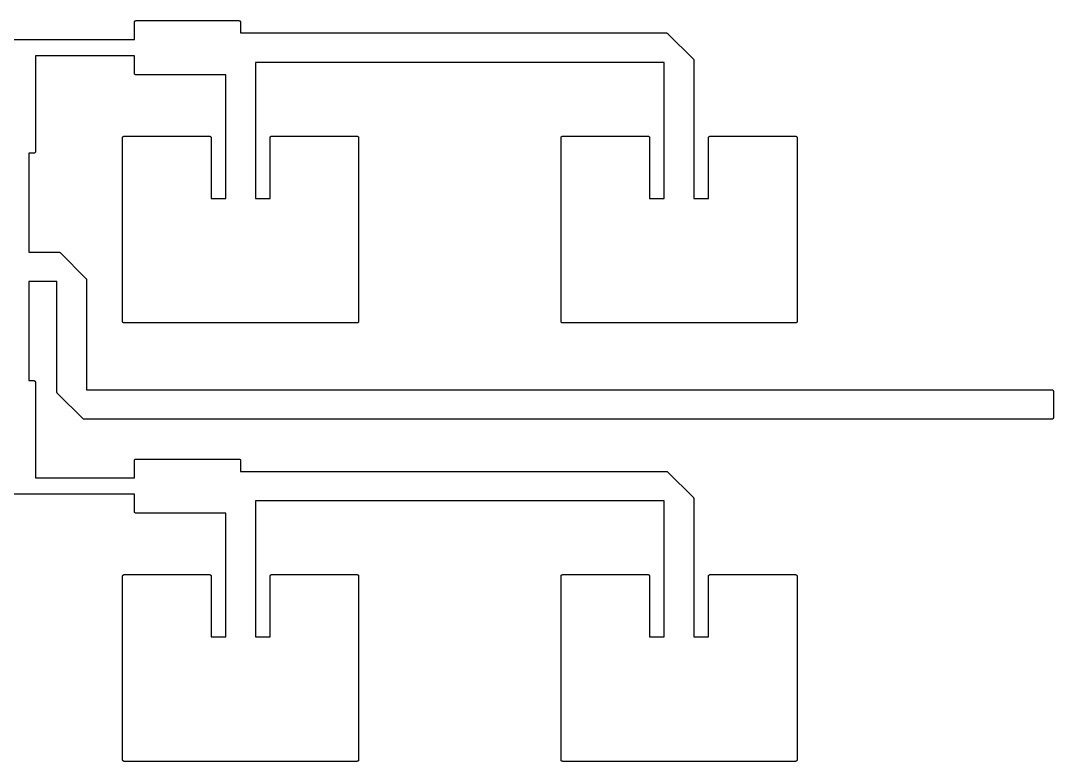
# Model space of a CAD drawing. Extents: x -13.2 to 17.5, y -8.4 to 4.2.
# Drawn here: x 0 to 17.5, y -8.38 to 4.17 of the extents above; entities that cross this region are included whole.
import ezdxf

# ---------------------------------------------------------------- set-up
doc = ezdxf.new("R2010")
doc.units = 0
doc.header["$MEASUREMENT"] = 0
doc.layers.add('BLACK', color=7, linetype='CONTINUOUS')

msp = doc.modelspace()

# ---------------------------------------------------------------- linework, layer by layer
at = {"layer": 'BLACK'}
for p, q in [((1.9278, 4.1485), (1.92818, 4.15065)), ((1.9278, 3.85523), (1.9278, 4.1485)), ((1.92818, 4.15284), (1.92893, 4.1549)), ((1.92818, 4.15065), (1.92818, 4.15284)), ((1.92893, 4.1549), (1.92931, 4.15705)), ((1.92931, 4.15705), (1.9304, 4.15894)), ((1.9304, 4.15894), (1.93115, 4.161)), ((1.93115, 4.161), (1.93256, 4.16268)), ((1.93256, 4.16268), (1.93365, 4.16457)), ((1.93365, 4.16457), (1.93532, 4.16598)), ((1.93532, 4.16598), (1.93673, 4.16765)), ((1.93673, 4.16765), (1.93862, 4.16874)), ((1.93862, 4.16874), (1.9403, 4.17015)), ((1.9403, 4.17015), (1.94236, 4.1709)), ((1.94236, 4.1709), (1.94425, 4.17199)), ((1.94425, 4.17199), (1.9464, 4.17237)), ((1.9464, 4.17237), (1.94846, 4.17312)), ((1.94846, 4.17312), (1.95064, 4.17312)), ((1.95064, 4.17312), (1.9528, 4.1735)), ((1.9528, 4.1735), (3.7023, 4.1735)), ((3.7023, 4.1735), (3.70445, 4.17312)), ((3.70445, 4.17312), (3.70664, 4.17312)), ((3.70664, 4.17312), (3.7087, 4.17237)), ((3.7087, 4.17237), (3.71085, 4.17199)), ((3.71085, 4.17199), (3.71274, 4.1709)), ((3.71274, 4.1709), (3.7148, 4.17015)), ((3.7148, 4.17015), (3.71648, 4.16874)), ((3.71648, 4.16874), (3.71837, 4.16765)), ((3.71837, 4.16765), (3.71978, 4.16598)), ((3.71978, 4.16598), (3.72145, 4.16457)), ((3.72145, 4.16457), (3.72254, 4.16268)), ((3.72254, 4.16268), (3.72395, 4.161)), ((3.72395, 4.161), (3.7247, 4.15894)), ((3.7247, 4.15894), (3.72579, 4.15705)), ((3.72579, 4.15705), (3.72617, 4.1549)), ((3.72617, 4.1549), (3.72692, 4.15284)), ((3.72692, 4.15284), (3.72692, 4.15065)), ((3.72692, 4.15065), (3.7273, 4.1485)), ((3.7273, 4.1485), (3.7273, 3.96623)), ((-1.92657, 3.854), (1.92657, 3.854)), ((1.92657, 3.854), (1.92769, 3.85411)), ((1.92769, 3.85411), (1.9278, 3.85523)), ((3.7273, 3.96623), (3.72741, 3.96511)), ((3.72741, 3.96511), (3.72853, 3.965)), ((3.72853, 3.965), (10.9444, 3.965)), ((10.9444, 3.965), (10.9455, 3.96481)), ((10.9455, 3.96481), (10.9466, 3.9649)), ((10.9466, 3.9649), (10.9498, 3.96406)), ((10.9498, 3.96406), (10.953, 3.96349)), ((10.953, 3.96349), (10.9539, 3.96294)), ((10.9539, 3.96294), (10.955, 3.96266)), ((10.955, 3.96266), (10.9577, 3.96078)), ((10.9577, 3.96078), (10.9605, 3.95915)), ((10.9605, 3.95915), (10.9612, 3.95831)), ((10.9612, 3.95831), (10.9621, 3.95768)), ((10.9621, 3.95768), (11.4, 3.51982)), ((0.25011, 3.57589), (0.25, 3.57477)), ((0.25, 3.57477), (0.25, 1.9528)), ((0.25123, 3.576), (0.25011, 3.57589)), ((1.92657, 3.576), (0.25123, 3.576)), ((1.92769, 3.57589), (1.92657, 3.576)), ((1.9278, 3.57477), (1.92769, 3.57589)), ((1.9278, 3.2815), (1.9278, 3.57477)), ((11.4, 3.51982), (11.4006, 3.51892)), ((11.4006, 3.51892), (11.4015, 3.51821)), ((11.4015, 3.51821), (11.4031, 3.51539)), ((11.4031, 3.51539), (11.405, 3.51271)), ((11.405, 3.51271), (11.4052, 3.51165)), ((11.4052, 3.51165), (11.4058, 3.51069)), ((11.4058, 3.51069), (11.4064, 3.50748)), ((11.4064, 3.50748), (11.4072, 3.50432)), ((11.4072, 3.50432), (11.4071, 3.50323)), ((11.4071, 3.50323), (11.4073, 3.50214)), ((11.4073, 3.50214), (11.4073, 1.16123)), ((3.97731, 3.46489), (3.9772, 3.46377)), ((3.9772, 3.46377), (3.9772, 1.16123)), ((3.97843, 3.465), (3.97731, 3.46489)), ((10.906, 3.465), (3.97843, 3.465)), ((10.9071, 3.46489), (10.906, 3.465)), ((10.9072, 3.46377), (10.9071, 3.46489)), ((10.9072, 1.16123), (10.9072, 3.46377)), ((1.92818, 3.27934), (1.9278, 3.2815)), ((1.92818, 3.27716), (1.92818, 3.27934)), ((1.92893, 3.2751), (1.92818, 3.27716)), ((1.92931, 3.27295), (1.92893, 3.2751)), ((1.9304, 3.27106), (1.92931, 3.27295)), ((1.93115, 3.269), (1.9304, 3.27106)), ((1.93256, 3.26732), (1.93115, 3.269)), ((1.93365, 3.26543), (1.93256, 3.26732)), ((1.93532, 3.26402), (1.93365, 3.26543)), ((1.93673, 3.26235), (1.93532, 3.26402)), ((1.93862, 3.26126), (1.93673, 3.26235)), ((1.9403, 3.25985), (1.93862, 3.26126)), ((1.94236, 3.2591), (1.9403, 3.25985)), ((1.94425, 3.25801), (1.94236, 3.2591)), ((1.9464, 3.25763), (1.94425, 3.25801)), ((1.94846, 3.25688), (1.9464, 3.25763)), ((1.95064, 3.25688), (1.94846, 3.25688)), ((1.9528, 3.2565), (1.95064, 3.25688)), ((3.47607, 3.2565), (1.9528, 3.2565)), ((3.47719, 3.25639), (3.47607, 3.2565)), ((3.4773, 3.25527), (3.47719, 3.25639)), ((3.4773, 1.16123), (3.4773, 3.25527)), ((1.7272, 2.19), (1.72758, 2.19216)), ((1.7272, -0.925), (1.7272, 2.19)), ((1.72758, 2.19434), (1.72833, 2.1964)), ((1.72758, 2.19216), (1.72758, 2.19434)), ((1.72833, 2.1964), (1.72871, 2.19855)), ((1.72871, 2.19855), (1.7298, 2.20044)), ((1.7298, 2.20044), (1.73055, 2.2025)), ((1.73055, 2.2025), (1.73196, 2.20418)), ((1.73196, 2.20418), (1.73305, 2.20607)), ((1.73305, 2.20607), (1.73472, 2.20748)), ((1.73472, 2.20748), (1.73613, 2.20915)), ((1.73613, 2.20915), (1.73802, 2.21024)), ((1.73802, 2.21024), (1.7397, 2.21165)), ((1.7397, 2.21165), (1.74176, 2.2124)), ((1.74176, 2.2124), (1.74365, 2.21349)), ((1.74365, 2.21349), (1.7458, 2.21387)), ((1.7458, 2.21387), (1.74786, 2.21462)), ((1.74786, 2.21462), (1.75004, 2.21462)), ((1.75004, 2.21462), (1.7522, 2.215)), ((1.7522, 2.215), (3.2023, 2.215)), ((3.2023, 2.215), (3.20445, 2.21462)), ((3.20445, 2.21462), (3.20664, 2.21462)), ((3.20664, 2.21462), (3.2087, 2.21387)), ((3.2087, 2.21387), (3.21085, 2.21349)), ((3.21085, 2.21349), (3.21274, 2.2124)), ((3.21274, 2.2124), (3.2148, 2.21165)), ((3.2148, 2.21165), (3.21648, 2.21024)), ((3.21648, 2.21024), (3.21837, 2.20915)), ((3.21837, 2.20915), (3.21978, 2.20748)), ((3.21978, 2.20748), (3.22145, 2.20607)), ((3.22145, 2.20607), (3.22254, 2.20418)), ((3.22254, 2.20418), (3.22395, 2.2025)), ((3.22395, 2.2025), (3.2247, 2.20044)), ((3.2247, 2.20044), (3.22579, 2.19855)), ((3.22579, 2.19855), (3.22617, 2.1964)), ((3.22617, 2.1964), (3.22692, 2.19434)), ((3.22692, 2.19434), (3.22692, 2.19216)), ((3.22692, 2.19216), (3.2273, 2.19)), ((3.2273, 2.19), (3.2273, 1.16123)), ((4.2272, 2.19), (4.22758, 2.19216)), ((4.2272, 1.16123), (4.2272, 2.19)), ((4.22758, 2.19434), (4.22833, 2.1964)), ((4.22758, 2.19216), (4.22758, 2.19434)), ((4.22833, 2.1964), (4.22871, 2.19855)), ((4.22871, 2.19855), (4.2298, 2.20044)), ((4.2298, 2.20044), (4.23055, 2.2025)), ((4.23055, 2.2025), (4.23196, 2.20418)), ((4.23196, 2.20418), (4.23305, 2.20607)), ((4.23305, 2.20607), (4.23472, 2.20748)), ((4.23472, 2.20748), (4.23613, 2.20915)), ((4.23613, 2.20915), (4.23802, 2.21024)), ((4.23802, 2.21024), (4.2397, 2.21165)), ((4.2397, 2.21165), (4.24176, 2.2124)), ((4.24176, 2.2124), (4.24365, 2.21349)), ((4.24365, 2.21349), (4.2458, 2.21387)), ((4.2458, 2.21387), (4.24786, 2.21462)), ((4.24786, 2.21462), (4.25005, 2.21462)), ((4.25005, 2.21462), (4.2522, 2.215)), ((4.2522, 2.215), (5.7022, 2.215)), ((5.7022, 2.215), (5.70435, 2.21462)), ((5.70435, 2.21462), (5.70654, 2.21462)), ((5.70654, 2.21462), (5.7086, 2.21387)), ((5.7086, 2.21387), (5.71075, 2.21349)), ((5.71075, 2.21349), (5.71264, 2.2124)), ((5.71264, 2.2124), (5.7147, 2.21165)), ((5.7147, 2.21165), (5.71638, 2.21024)), ((5.71638, 2.21024), (5.71827, 2.20915)), ((5.71827, 2.20915), (5.71968, 2.20748)), ((5.71968, 2.20748), (5.72135, 2.20607)), ((5.72135, 2.20607), (5.72244, 2.20418)), ((5.72244, 2.20418), (5.72385, 2.2025)), ((5.72385, 2.2025), (5.7246, 2.20044)), ((5.7246, 2.20044), (5.72569, 2.19855)), ((5.72569, 2.19855), (5.72607, 2.1964)), ((5.72607, 2.1964), (5.72682, 2.19434)), ((5.72682, 2.19434), (5.72682, 2.19216)), ((5.72682, 2.19216), (5.7272, 2.19)), ((5.7272, 2.19), (5.7272, -0.925)), ((9.1573, 2.19), (9.15768, 2.19216)), ((9.1573, -0.925), (9.1573, 2.19)), ((9.15768, 2.19434), (9.15843, 2.1964)), ((9.15768, 2.19216), (9.15768, 2.19434)), ((9.15843, 2.1964), (9.15881, 2.19855)), ((9.15881, 2.19855), (9.1599, 2.20044)), ((9.1599, 2.20044), (9.16065, 2.2025)), ((9.16065, 2.2025), (9.16206, 2.20418)), ((9.16206, 2.20418), (9.16315, 2.20607)), ((9.16315, 2.20607), (9.16482, 2.20748)), ((9.16482, 2.20748), (9.16623, 2.20915)), ((9.16623, 2.20915), (9.16812, 2.21024)), ((9.16812, 2.21024), (9.1698, 2.21165)), ((9.1698, 2.21165), (9.17186, 2.2124)), ((9.17186, 2.2124), (9.17375, 2.21349)), ((9.17375, 2.21349), (9.1759, 2.21387)), ((9.1759, 2.21387), (9.17796, 2.21462)), ((9.17796, 2.21462), (9.18014, 2.21462)), ((9.18014, 2.21462), (9.1823, 2.215)), ((9.1823, 2.215), (10.6322, 2.215)), ((10.6322, 2.215), (10.6344, 2.21462)), ((10.6344, 2.21462), (10.6365, 2.21462)), ((10.6365, 2.21462), (10.6386, 2.21387)), ((10.6386, 2.21387), (10.6408, 2.21349)), ((10.6408, 2.21349), (10.6426, 2.2124)), ((10.6426, 2.2124), (10.6447, 2.21165)), ((10.6447, 2.21165), (10.6464, 2.21024)), ((10.6464, 2.21024), (10.6483, 2.20915)), ((10.6483, 2.20915), (10.6497, 2.20748)), ((10.6497, 2.20748), (10.6514, 2.20607)), ((10.6514, 2.20607), (10.6524, 2.20418)), ((10.6524, 2.20418), (10.6539, 2.2025)), ((10.6539, 2.2025), (10.6546, 2.20044)), ((10.6546, 2.20044), (10.6557, 2.19855)), ((10.6557, 2.19855), (10.6561, 2.1964)), ((10.6561, 2.1964), (10.6568, 2.19434)), ((10.6568, 2.19434), (10.6568, 2.19216)), ((10.6568, 2.19216), (10.6572, 2.19)), ((10.6572, 2.19), (10.6572, 1.16123)), ((11.6573, 2.19), (11.6577, 2.19216)), ((11.6573, 1.16123), (11.6573, 2.19)), ((11.6577, 2.19434), (11.6584, 2.1964)), ((11.6577, 2.19216), (11.6577, 2.19434)), ((11.6584, 2.1964), (11.6588, 2.19855)), ((11.6588, 2.19855), (11.6599, 2.20044)), ((11.6599, 2.20044), (11.6606, 2.2025)), ((11.6606, 2.2025), (11.6621, 2.20418)), ((11.6621, 2.20418), (11.6631, 2.20607)), ((11.6631, 2.20607), (11.6648, 2.20748)), ((11.6648, 2.20748), (11.6662, 2.20915)), ((11.6662, 2.20915), (11.6681, 2.21024)), ((11.6681, 2.21024), (11.6698, 2.21165)), ((11.6698, 2.21165), (11.6719, 2.2124)), ((11.6719, 2.2124), (11.6737, 2.21349)), ((11.6737, 2.21349), (11.6759, 2.21387)), ((11.6759, 2.21387), (11.678, 2.21462)), ((11.678, 2.21462), (11.6801, 2.21462)), ((11.6801, 2.21462), (11.6823, 2.215)), ((11.6823, 2.215), (13.1323, 2.215)), ((13.1323, 2.215), (13.1345, 2.21462)), ((13.1345, 2.21462), (13.1366, 2.21462)), ((13.1366, 2.21462), (13.1387, 2.21387)), ((13.1387, 2.21387), (13.1409, 2.21349)), ((13.1409, 2.21349), (13.1427, 2.2124)), ((13.1427, 2.2124), (13.1448, 2.21165)), ((13.1448, 2.21165), (13.1465, 2.21024)), ((13.1465, 2.21024), (13.1484, 2.20915)), ((13.1484, 2.20915), (13.1498, 2.20748)), ((13.1498, 2.20748), (13.1515, 2.20607)), ((13.1515, 2.20607), (13.1525, 2.20418)), ((13.1525, 2.20418), (13.154, 2.2025)), ((13.154, 2.2025), (13.1547, 2.20044)), ((13.1547, 2.20044), (13.1558, 2.19855)), ((13.1558, 2.19855), (13.1562, 2.1964)), ((13.1562, 2.1964), (13.1569, 2.19434)), ((13.1569, 2.19434), (13.1569, 2.19216)), ((13.1569, 2.19216), (13.1573, 2.19)), ((13.1573, 2.19), (13.1573, -0.925)), ((0.13911, 1.92769), (0.139, 1.92657)), ((0.139, 1.92657), (0.139, 0.25123)), ((0.14023, 1.9278), (0.13911, 1.92769)), ((0.225, 1.9278), (0.14023, 1.9278)), ((0.227155, 1.92818), (0.225, 1.9278)), ((0.229341, 1.92818), (0.227155, 1.92818)), ((0.231397, 1.92893), (0.229341, 1.92818)), ((0.233551, 1.92931), (0.231397, 1.92893)), ((0.235444, 1.9304), (0.233551, 1.92931)), ((0.2375, 1.93115), (0.235444, 1.9304)), ((0.239177, 1.93256), (0.2375, 1.93115)), ((0.24107, 1.93365), (0.239177, 1.93256)), ((0.242476, 1.93532), (0.24107, 1.93365)), ((0.244151, 1.93673), (0.242476, 1.93532)), ((0.245244, 1.93862), (0.244151, 1.93673)), ((0.246651, 1.9403), (0.245244, 1.93862)), ((0.247399, 1.94236), (0.246651, 1.9403)), ((0.248492, 1.94425), (0.247399, 1.94236)), ((0.248872, 1.9464), (0.248492, 1.94425)), ((0.24962, 1.94846), (0.248872, 1.9464)), ((0.25, 1.9528), (0.24962, 1.95064)), ((0.24962, 1.95064), (0.24962, 1.94846)), ((3.2273, 1.16123), (3.22741, 1.16011)), ((3.22741, 1.16011), (3.22853, 1.16)), ((3.22853, 1.16), (3.47607, 1.16)), ((3.47607, 1.16), (3.47719, 1.16011)), ((3.47719, 1.16011), (3.4773, 1.16123)), ((3.9772, 1.16123), (3.97731, 1.16011)), ((3.97731, 1.16011), (3.97843, 1.16)), ((3.97843, 1.16), (4.22597, 1.16)), ((4.22597, 1.16), (4.22709, 1.16011)), ((4.22709, 1.16011), (4.2272, 1.16123)), ((10.6572, 1.16123), (10.6573, 1.16011)), ((10.6573, 1.16011), (10.6584, 1.16)), ((10.6584, 1.16), (10.906, 1.16)), ((10.906, 1.16), (10.9071, 1.16011)), ((10.9071, 1.16011), (10.9072, 1.16123)), ((11.4073, 1.16123), (11.4074, 1.16011)), ((11.4074, 1.16011), (11.4085, 1.16)), ((11.4085, 1.16), (11.6561, 1.16)), ((11.6561, 1.16), (11.6572, 1.16011)), ((11.6572, 1.16011), (11.6573, 1.16123)), ((0.139, 0.25123), (0.13911, 0.25011)), ((0.13911, 0.25011), (0.14023, 0.25)), ((0.14023, 0.25), (0.650842, 0.25)), ((0.650842, 0.25), (0.651925, 0.249809)), ((0.651925, 0.249809), (0.653023, 0.249905)), ((0.653023, 0.249905), (0.656181, 0.249058)), ((0.656181, 0.249058), (0.659393, 0.248492)), ((0.659393, 0.248492), (0.660345, 0.247942)), ((0.660345, 0.247942), (0.661409, 0.247657)), ((0.661409, 0.247657), (0.664085, 0.245783)), ((0.664085, 0.245783), (0.666912, 0.244151)), ((0.666912, 0.244151), (0.667619, 0.243308)), ((0.667619, 0.243308), (0.668522, 0.242676)), ((0.668522, 0.242676), (1.10628, -0.195178)), ((0.13911, -0.25011), (0.139, -0.25123)), ((0.139, -0.25123), (0.139, -1.92657)), ((0.14023, -0.25), (0.13911, -0.25011)), ((0.61237, -0.25), (0.14023, -0.25)), ((0.61349, -0.25011), (0.61237, -0.25)), ((0.6136, -0.25123), (0.61349, -0.25011)), ((0.6136, -2.11964), (0.6136, -0.25123)), ((1.10628, -0.195178), (1.10691, -0.196077)), ((1.10691, -0.196077), (1.10775, -0.196784)), ((1.10775, -0.196784), (1.10938, -0.199615)), ((1.10938, -0.199615), (1.11126, -0.202291)), ((1.11126, -0.202291), (1.11154, -0.203353)), ((1.11154, -0.203353), (1.11209, -0.204303)), ((1.11209, -0.204303), (1.11266, -0.20752)), ((1.11266, -0.20752), (1.1135, -0.210678)), ((1.1135, -0.210678), (1.11341, -0.211772)), ((1.11341, -0.211772), (1.1136, -0.212854)), ((1.1136, -0.212854), (1.1136, -2.08127)), ((1.72758, -0.927155), (1.7272, -0.925)), ((1.72758, -0.929341), (1.72758, -0.927155)), ((1.72833, -0.931397), (1.72758, -0.929341)), ((1.72871, -0.933551), (1.72833, -0.931397)), ((1.7298, -0.935444), (1.72871, -0.933551)), ((1.73055, -0.9375), (1.7298, -0.935444)), ((1.73196, -0.939177), (1.73055, -0.9375)), ((1.73305, -0.94107), (1.73196, -0.939177)), ((1.73472, -0.942476), (1.73305, -0.94107)), ((1.73613, -0.944151), (1.73472, -0.942476)), ((1.73802, -0.945244), (1.73613, -0.944151)), ((1.7397, -0.946651), (1.73802, -0.945244)), ((1.74176, -0.947399), (1.7397, -0.946651)), ((1.74365, -0.948492), (1.74176, -0.947399)), ((1.7458, -0.948872), (1.74365, -0.948492)), ((1.74786, -0.94962), (1.7458, -0.948872)), ((1.75004, -0.94962), (1.74786, -0.94962)), ((1.7522, -0.95), (1.75004, -0.94962)), ((5.7022, -0.95), (1.7522, -0.95)), ((5.70435, -0.94962), (5.7022, -0.95)), ((5.70654, -0.94962), (5.70435, -0.94962)), ((5.7086, -0.948872), (5.70654, -0.94962)), ((5.71075, -0.948492), (5.7086, -0.948872)), ((5.71264, -0.947399), (5.71075, -0.948492)), ((5.7147, -0.946651), (5.71264, -0.947399)), ((5.71638, -0.945244), (5.7147, -0.946651)), ((5.71827, -0.944151), (5.71638, -0.945244)), ((5.71968, -0.942476), (5.71827, -0.944151)), ((5.72135, -0.94107), (5.71968, -0.942476)), ((5.72244, -0.939177), (5.72135, -0.94107)), ((5.72385, -0.9375), (5.72244, -0.939177)), ((5.7246, -0.935444), (5.72385, -0.9375)), ((5.72569, -0.933551), (5.7246, -0.935444)), ((5.72607, -0.931397), (5.72569, -0.933551)), ((5.72682, -0.929341), (5.72607, -0.931397)), ((5.7272, -0.925), (5.72682, -0.927155)), ((5.72682, -0.927155), (5.72682, -0.929341)), ((9.15768, -0.927155), (9.1573, -0.925)), ((9.15768, -0.929341), (9.15768, -0.927155)), ((9.15843, -0.931397), (9.15768, -0.929341)), ((9.15881, -0.933551), (9.15843, -0.931397)), ((9.1599, -0.935444), (9.15881, -0.933551)), ((9.16065, -0.9375), (9.1599, -0.935444)), ((9.16206, -0.939177), (9.16065, -0.9375)), ((9.16315, -0.94107), (9.16206, -0.939177)), ((9.16482, -0.942476), (9.16315, -0.94107)), ((9.16623, -0.944151), (9.16482, -0.942476)), ((9.16812, -0.945244), (9.16623, -0.944151)), ((9.1698, -0.946651), (9.16812, -0.945244)), ((9.17186, -0.947399), (9.1698, -0.946651)), ((9.17375, -0.948492), (9.17186, -0.947399)), ((9.1759, -0.948872), (9.17375, -0.948492)), ((9.17796, -0.94962), (9.1759, -0.948872)), ((9.18014, -0.94962), (9.17796, -0.94962)), ((9.1823, -0.95), (9.18014, -0.94962)), ((13.1323, -0.95), (9.1823, -0.95)), ((13.1345, -0.94962), (13.1323, -0.95)), ((13.1366, -0.94962), (13.1345, -0.94962)), ((13.1387, -0.948872), (13.1366, -0.94962)), ((13.1409, -0.948492), (13.1387, -0.948872)), ((13.1427, -0.947399), (13.1409, -0.948492)), ((13.1448, -0.946651), (13.1427, -0.947399)), ((13.1465, -0.945244), (13.1448, -0.946651)), ((13.1484, -0.944151), (13.1465, -0.945244)), ((13.1498, -0.942476), (13.1484, -0.944151)), ((13.1515, -0.94107), (13.1498, -0.942476)), ((13.1525, -0.939177), (13.1515, -0.94107)), ((13.154, -0.9375), (13.1525, -0.939177)), ((13.1547, -0.935444), (13.154, -0.9375)), ((13.1558, -0.933551), (13.1547, -0.935444)), ((13.1562, -0.931397), (13.1558, -0.933551)), ((13.1569, -0.929341), (13.1562, -0.931397)), ((13.1573, -0.925), (13.1569, -0.927155)), ((13.1569, -0.927155), (13.1569, -0.929341)), ((0.139, -1.92657), (0.13911, -1.92769)), ((0.13911, -1.92769), (0.14023, -1.9278)), ((0.14023, -1.9278), (0.225, -1.9278)), ((0.225, -1.9278), (0.227155, -1.92818)), ((0.227155, -1.92818), (0.229341, -1.92818)), ((0.229341, -1.92818), (0.231397, -1.92893)), ((0.231397, -1.92893), (0.233551, -1.92931)), ((0.233551, -1.92931), (0.235444, -1.9304)), ((0.235444, -1.9304), (0.2375, -1.93115)), ((0.2375, -1.93115), (0.239177, -1.93256)), ((0.239177, -1.93256), (0.24107, -1.93365)), ((0.24107, -1.93365), (0.242476, -1.93532)), ((0.242476, -1.93532), (0.244151, -1.93673)), ((0.244151, -1.93673), (0.245244, -1.93862)), ((0.245244, -1.93862), (0.246651, -1.9403)), ((0.246651, -1.9403), (0.247399, -1.94236)), ((0.247399, -1.94236), (0.248492, -1.94425)), ((0.248492, -1.94425), (0.248872, -1.9464)), ((0.248872, -1.9464), (0.24962, -1.94846)), ((0.24962, -1.94846), (0.24962, -1.95064)), ((0.24962, -1.95064), (0.25, -1.9528)), ((0.25, -1.9528), (0.25, -3.57477)), ((1.1136, -2.08127), (1.11371, -2.08239)), ((1.11371, -2.08239), (1.11483, -2.0825)), ((1.11483, -2.0825), (17.475, -2.0825)), ((17.475, -2.0825), (17.4772, -2.08288)), ((17.4772, -2.08288), (17.4793, -2.08288)), ((17.4793, -2.08288), (17.4814, -2.08363)), ((17.4814, -2.08363), (17.4836, -2.08401)), ((17.4836, -2.08401), (17.4854, -2.0851)), ((17.4854, -2.0851), (17.4875, -2.08585)), ((17.4875, -2.08585), (17.4892, -2.08726)), ((17.4892, -2.08726), (17.4911, -2.08835)), ((17.4911, -2.08835), (17.4925, -2.09002)), ((17.4925, -2.09002), (17.4942, -2.09143)), ((17.4942, -2.09143), (17.4952, -2.09332)), ((17.4952, -2.09332), (17.4967, -2.095)), ((17.4967, -2.095), (17.4974, -2.09706)), ((17.4974, -2.09706), (17.4985, -2.09895)), ((17.4985, -2.09895), (17.4989, -2.1011)), ((0.613791, -2.12073), (0.6136, -2.11964)), ((0.613695, -2.12182), (0.613791, -2.12073)), ((0.614541, -2.12498), (0.613695, -2.12182)), ((0.615108, -2.12819), (0.614541, -2.12498)), ((0.615657, -2.12915), (0.615108, -2.12819)), ((0.615942, -2.13021), (0.615657, -2.12915)), ((0.617817, -2.13289), (0.615942, -2.13021)), ((0.619449, -2.13571), (0.617817, -2.13289)), ((0.620291, -2.13642), (0.619449, -2.13571)), ((0.620922, -2.13732), (0.620291, -2.13642)), ((1.05878, -2.57518), (0.620922, -2.13732)), ((17.4989, -2.1011), (17.4996, -2.10316)), ((17.4996, -2.10316), (17.4996, -2.10534)), ((17.4996, -2.10534), (17.5, -2.1075)), ((17.5, -2.1075), (17.5, -2.5575)), ((1.05968, -2.57581), (1.05878, -2.57518)), ((1.06039, -2.57665), (1.05968, -2.57581)), ((1.06321, -2.57828), (1.06039, -2.57665)), ((1.06589, -2.58016), (1.06321, -2.57828)), ((1.06695, -2.58044), (1.06589, -2.58016)), ((1.0679, -2.58099), (1.06695, -2.58044)), ((1.07112, -2.58156), (1.0679, -2.58099)), ((1.07428, -2.58241), (1.07112, -2.58156)), ((1.07537, -2.58231), (1.07428, -2.58241)), ((1.07646, -2.5825), (1.07537, -2.58231)), ((17.475, -2.5825), (1.07646, -2.5825)), ((17.4772, -2.58212), (17.475, -2.5825)), ((17.4793, -2.58212), (17.4772, -2.58212)), ((17.4814, -2.58137), (17.4793, -2.58212)), ((17.4836, -2.58099), (17.4814, -2.58137)), ((17.4854, -2.5799), (17.4836, -2.58099)), ((17.4875, -2.57915), (17.4854, -2.5799)), ((17.4892, -2.57774), (17.4875, -2.57915)), ((17.4911, -2.57665), (17.4892, -2.57774)), ((17.4925, -2.57498), (17.4911, -2.57665)), ((17.4942, -2.57357), (17.4925, -2.57498)), ((17.4952, -2.57168), (17.4942, -2.57357)), ((17.4967, -2.57), (17.4952, -2.57168)), ((17.4974, -2.56794), (17.4967, -2.57)), ((17.4985, -2.56605), (17.4974, -2.56794)), ((17.4989, -2.5639), (17.4985, -2.56605)), ((17.4996, -2.56184), (17.4989, -2.5639)), ((17.5, -2.5575), (17.4996, -2.55965)), ((17.4996, -2.55965), (17.4996, -2.56184)), ((1.9278, -3.2815), (1.92818, -3.27934)), ((1.9278, -3.57477), (1.9278, -3.2815)), ((1.92818, -3.27716), (1.92893, -3.2751)), ((1.92818, -3.27934), (1.92818, -3.27716)), ((1.92893, -3.2751), (1.92931, -3.27295)), ((1.92931, -3.27295), (1.9304, -3.27106)), ((1.9304, -3.27106), (1.93115, -3.269)), ((1.93115, -3.269), (1.93256, -3.26732)), ((1.93256, -3.26732), (1.93365, -3.26543)), ((1.93365, -3.26543), (1.93532, -3.26402)), ((1.93532, -3.26402), (1.93673, -3.26235)), ((1.93673, -3.26235), (1.93862, -3.26126)), ((1.93862, -3.26126), (1.9403, -3.25985)), ((1.9403, -3.25985), (1.94236, -3.2591)), ((1.94236, -3.2591), (1.94425, -3.25801)), ((1.94425, -3.25801), (1.9464, -3.25763)), ((1.9464, -3.25763), (1.94846, -3.25688)), ((1.94846, -3.25688), (1.95064, -3.25688)), ((1.95064, -3.25688), (1.9528, -3.2565)), ((1.9528, -3.2565), (3.7023, -3.2565)), ((3.7023, -3.2565), (3.70445, -3.25688)), ((3.70445, -3.25688), (3.70664, -3.25688)), ((3.70664, -3.25688), (3.7087, -3.25763)), ((3.7087, -3.25763), (3.71085, -3.25801)), ((3.71085, -3.25801), (3.71274, -3.2591)), ((3.71274, -3.2591), (3.7148, -3.25985)), ((3.7148, -3.25985), (3.71648, -3.26126)), ((3.71648, -3.26126), (3.71837, -3.26235)), ((3.71837, -3.26235), (3.71978, -3.26402)), ((3.71978, -3.26402), (3.72145, -3.26543)), ((3.72145, -3.26543), (3.72254, -3.26732)), ((3.72254, -3.26732), (3.72395, -3.269)), ((3.72395, -3.269), (3.7247, -3.27106)), ((3.7247, -3.27106), (3.72579, -3.27295)), ((3.72579, -3.27295), (3.72617, -3.2751)), ((3.72617, -3.2751), (3.72692, -3.27716)), ((3.72692, -3.27716), (3.72692, -3.27934)), ((3.72692, -3.27934), (3.7273, -3.2815)), ((3.7273, -3.2815), (3.7273, -3.46377)), ((3.7273, -3.46377), (3.72741, -3.46489)), ((3.72741, -3.46489), (3.72853, -3.465)), ((3.72853, -3.465), (10.9444, -3.465)), ((10.9444, -3.465), (10.9455, -3.46519)), ((10.9455, -3.46519), (10.9466, -3.46509)), ((10.9466, -3.46509), (10.9498, -3.46594)), ((10.9498, -3.46594), (10.953, -3.46651)), ((10.953, -3.46651), (10.9539, -3.46706)), ((10.9539, -3.46706), (10.955, -3.46734)), ((10.955, -3.46734), (10.9577, -3.46922)), ((10.9577, -3.46922), (10.9605, -3.47085)), ((10.9605, -3.47085), (10.9612, -3.47169)), ((10.9612, -3.47169), (10.9621, -3.47232)), ((10.9621, -3.47232), (11.4, -3.91018)), ((0.25, -3.57477), (0.25011, -3.57589)), ((0.25011, -3.57589), (0.25123, -3.576)), ((0.25123, -3.576), (1.92657, -3.576)), ((1.92657, -3.576), (1.92769, -3.57589)), ((1.92769, -3.57589), (1.9278, -3.57477)), ((1.92657, -3.854), (-1.92657, -3.854)), ((1.92769, -3.85411), (1.92657, -3.854)), ((1.9278, -3.85523), (1.92769, -3.85411)), ((1.9278, -4.1485), (1.9278, -3.85523)), ((3.97731, -3.96511), (3.9772, -3.96623)), ((3.9772, -3.96623), (3.9772, -6.26877)), ((3.97843, -3.965), (3.97731, -3.96511)), ((10.906, -3.965), (3.97843, -3.965)), ((10.9071, -3.96511), (10.906, -3.965)), ((10.9072, -3.96623), (10.9071, -3.96511)), ((10.9072, -6.26877), (10.9072, -3.96623)), ((11.4, -3.91018), (11.4006, -3.91108)), ((11.4006, -3.91108), (11.4015, -3.91179)), ((11.4015, -3.91179), (11.4031, -3.91461)), ((11.4031, -3.91461), (11.405, -3.91729)), ((11.405, -3.91729), (11.4052, -3.91835)), ((11.4052, -3.91835), (11.4058, -3.91931)), ((11.4058, -3.91931), (11.4064, -3.92252)), ((11.4064, -3.92252), (11.4072, -3.92568)), ((11.4072, -3.92568), (11.4071, -3.92677)), ((11.4071, -3.92677), (11.4073, -3.92786)), ((11.4073, -3.92786), (11.4073, -6.26877)), ((1.92818, -4.15065), (1.9278, -4.1485)), ((1.92818, -4.15284), (1.92818, -4.15065)), ((1.92893, -4.1549), (1.92818, -4.15284)), ((1.92931, -4.15705), (1.92893, -4.1549)), ((1.9304, -4.15894), (1.92931, -4.15705)), ((1.93115, -4.161), (1.9304, -4.15894)), ((1.93256, -4.16268), (1.93115, -4.161)), ((1.93365, -4.16457), (1.93256, -4.16268)), ((1.93532, -4.16598), (1.93365, -4.16457)), ((1.93673, -4.16765), (1.93532, -4.16598)), ((1.93862, -4.16874), (1.93673, -4.16765)), ((1.9403, -4.17015), (1.93862, -4.16874)), ((1.94236, -4.1709), (1.9403, -4.17015)), ((1.94425, -4.17199), (1.94236, -4.1709)), ((1.9464, -4.17237), (1.94425, -4.17199)), ((1.94846, -4.17312), (1.9464, -4.17237)), ((1.95064, -4.17312), (1.94846, -4.17312)), ((1.9528, -4.1735), (1.95064, -4.17312)), ((3.47607, -4.1735), (1.9528, -4.1735)), ((3.47719, -4.17361), (3.47607, -4.1735)), ((3.4773, -4.17473), (3.47719, -4.17361)), ((3.4773, -6.26877), (3.4773, -4.17473)), ((1.7272, -5.24), (1.72758, -5.23785)), ((1.7272, -8.355), (1.7272, -5.24)), ((1.72758, -5.23566), (1.72833, -5.2336)), ((1.72758, -5.23785), (1.72758, -5.23566)), ((1.72833, -5.2336), (1.72871, -5.23145)), ((1.72871, -5.23145), (1.7298, -5.22956)), ((1.7298, -5.22956), (1.73055, -5.2275)), ((1.73055, -5.2275), (1.73196, -5.22582)), ((1.73196, -5.22582), (1.73305, -5.22393)), ((1.73305, -5.22393), (1.73472, -5.22252)), ((1.73472, -5.22252), (1.73613, -5.22085)), ((1.73613, -5.22085), (1.73802, -5.21976)), ((1.73802, -5.21976), (1.7397, -5.21835)), ((1.7397, -5.21835), (1.74176, -5.2176)), ((1.74176, -5.2176), (1.74365, -5.21651)), ((1.74365, -5.21651), (1.7458, -5.21613)), ((1.7458, -5.21613), (1.74786, -5.21538)), ((1.74786, -5.21538), (1.75004, -5.21538)), ((1.75004, -5.21538), (1.7522, -5.215)), ((1.7522, -5.215), (3.2023, -5.215)), ((3.2023, -5.215), (3.20445, -5.21538)), ((3.20445, -5.21538), (3.20664, -5.21538)), ((3.20664, -5.21538), (3.2087, -5.21613)), ((3.2087, -5.21613), (3.21085, -5.21651)), ((3.21085, -5.21651), (3.21274, -5.2176)), ((3.21274, -5.2176), (3.2148, -5.21835)), ((3.2148, -5.21835), (3.21648, -5.21976)), ((3.21648, -5.21976), (3.21837, -5.22085)), ((3.21837, -5.22085), (3.21978, -5.22252)), ((3.21978, -5.22252), (3.22145, -5.22393)), ((3.22145, -5.22393), (3.22254, -5.22582)), ((3.22254, -5.22582), (3.22395, -5.2275)), ((3.22395, -5.2275), (3.2247, -5.22956)), ((3.2247, -5.22956), (3.22579, -5.23145)), ((3.22579, -5.23145), (3.22617, -5.2336)), ((3.22617, -5.2336), (3.22692, -5.23566)), ((3.22692, -5.23566), (3.22692, -5.23785)), ((3.22692, -5.23785), (3.2273, -5.24)), ((3.2273, -5.24), (3.2273, -6.26877)), ((4.2272, -5.24), (4.22758, -5.23785)), ((4.2272, -6.26877), (4.2272, -5.24)), ((4.22758, -5.23566), (4.22833, -5.2336)), ((4.22758, -5.23785), (4.22758, -5.23566)), ((4.22833, -5.2336), (4.22871, -5.23145)), ((4.22871, -5.23145), (4.2298, -5.22956)), ((4.2298, -5.22956), (4.23055, -5.2275)), ((4.23055, -5.2275), (4.23196, -5.22582)), ((4.23196, -5.22582), (4.23305, -5.22393)), ((4.23305, -5.22393), (4.23472, -5.22252)), ((4.23472, -5.22252), (4.23613, -5.22085)), ((4.23613, -5.22085), (4.23802, -5.21976)), ((4.23802, -5.21976), (4.2397, -5.21835)), ((4.2397, -5.21835), (4.24176, -5.2176)), ((4.24176, -5.2176), (4.24365, -5.21651)), ((4.24365, -5.21651), (4.2458, -5.21613)), ((4.2458, -5.21613), (4.24786, -5.21538)), ((4.24786, -5.21538), (4.25005, -5.21538)), ((4.25005, -5.21538), (4.2522, -5.215)), ((4.2522, -5.215), (5.7022, -5.215)), ((5.7022, -5.215), (5.70435, -5.21538)), ((5.70435, -5.21538), (5.70654, -5.21538)), ((5.70654, -5.21538), (5.7086, -5.21613)), ((5.7086, -5.21613), (5.71075, -5.21651)), ((5.71075, -5.21651), (5.71264, -5.2176)), ((5.71264, -5.2176), (5.7147, -5.21835)), ((5.7147, -5.21835), (5.71638, -5.21976)), ((5.71638, -5.21976), (5.71827, -5.22085)), ((5.71827, -5.22085), (5.71968, -5.22252)), ((5.71968, -5.22252), (5.72135, -5.22393)), ((5.72135, -5.22393), (5.72244, -5.22582)), ((5.72244, -5.22582), (5.72385, -5.2275)), ((5.72385, -5.2275), (5.7246, -5.22956)), ((5.7246, -5.22956), (5.72569, -5.23145)), ((5.72569, -5.23145), (5.72607, -5.2336)), ((5.72607, -5.2336), (5.72682, -5.23566)), ((5.72682, -5.23566), (5.72682, -5.23785)), ((5.72682, -5.23785), (5.7272, -5.24)), ((5.7272, -5.24), (5.7272, -8.355)), ((9.1573, -5.24), (9.15768, -5.23785)), ((9.1573, -8.355), (9.1573, -5.24)), ((9.15768, -5.23566), (9.15843, -5.2336)), ((9.15768, -5.23785), (9.15768, -5.23566)), ((9.15843, -5.2336), (9.15881, -5.23145)), ((9.15881, -5.23145), (9.1599, -5.22956)), ((9.1599, -5.22956), (9.16065, -5.2275)), ((9.16065, -5.2275), (9.16206, -5.22582)), ((9.16206, -5.22582), (9.16315, -5.22393)), ((9.16315, -5.22393), (9.16482, -5.22252)), ((9.16482, -5.22252), (9.16623, -5.22085)), ((9.16623, -5.22085), (9.16812, -5.21976)), ((9.16812, -5.21976), (9.1698, -5.21835)), ((9.1698, -5.21835), (9.17186, -5.2176)), ((9.17186, -5.2176), (9.17375, -5.21651)), ((9.17375, -5.21651), (9.1759, -5.21613)), ((9.1759, -5.21613), (9.17796, -5.21538)), ((9.17796, -5.21538), (9.18014, -5.21538)), ((9.18014, -5.21538), (9.1823, -5.215)), ((9.1823, -5.215), (10.6322, -5.215)), ((10.6322, -5.215), (10.6344, -5.21538)), ((10.6344, -5.21538), (10.6365, -5.21538)), ((10.6365, -5.21538), (10.6386, -5.21613)), ((10.6386, -5.21613), (10.6408, -5.21651)), ((10.6408, -5.21651), (10.6426, -5.2176)), ((10.6426, -5.2176), (10.6447, -5.21835)), ((10.6447, -5.21835), (10.6464, -5.21976)), ((10.6464, -5.21976), (10.6483, -5.22085)), ((10.6483, -5.22085), (10.6497, -5.22252)), ((10.6497, -5.22252), (10.6514, -5.22393)), ((10.6514, -5.22393), (10.6524, -5.22582)), ((10.6524, -5.22582), (10.6539, -5.2275)), ((10.6539, -5.2275), (10.6546, -5.22956)), ((10.6546, -5.22956), (10.6557, -5.23145)), ((10.6557, -5.23145), (10.6561, -5.2336)), ((10.6561, -5.2336), (10.6568, -5.23566)), ((10.6568, -5.23566), (10.6568, -5.23785)), ((10.6568, -5.23785), (10.6572, -5.24)), ((10.6572, -5.24), (10.6572, -6.26877)), ((11.6573, -5.24), (11.6577, -5.23785)), ((11.6573, -6.26877), (11.6573, -5.24)), ((11.6577, -5.23566), (11.6584, -5.2336)), ((11.6577, -5.23785), (11.6577, -5.23566)), ((11.6584, -5.2336), (11.6588, -5.23145)), ((11.6588, -5.23145), (11.6599, -5.22956)), ((11.6599, -5.22956), (11.6606, -5.2275)), ((11.6606, -5.2275), (11.6621, -5.22582)), ((11.6621, -5.22582), (11.6631, -5.22393)), ((11.6631, -5.22393), (11.6648, -5.22252)), ((11.6648, -5.22252), (11.6662, -5.22085)), ((11.6662, -5.22085), (11.6681, -5.21976)), ((11.6681, -5.21976), (11.6698, -5.21835)), ((11.6698, -5.21835), (11.6719, -5.2176)), ((11.6719, -5.2176), (11.6737, -5.21651)), ((11.6737, -5.21651), (11.6759, -5.21613)), ((11.6759, -5.21613), (11.678, -5.21538)), ((11.678, -5.21538), (11.6801, -5.21538)), ((11.6801, -5.21538), (11.6823, -5.215)), ((11.6823, -5.215), (13.1323, -5.215)), ((13.1323, -5.215), (13.1345, -5.21538)), ((13.1345, -5.21538), (13.1366, -5.21538)), ((13.1366, -5.21538), (13.1387, -5.21613)), ((13.1387, -5.21613), (13.1409, -5.21651)), ((13.1409, -5.21651), (13.1427, -5.2176)), ((13.1427, -5.2176), (13.1448, -5.21835)), ((13.1448, -5.21835), (13.1465, -5.21976)), ((13.1465, -5.21976), (13.1484, -5.22085)), ((13.1484, -5.22085), (13.1498, -5.22252)), ((13.1498, -5.22252), (13.1515, -5.22393)), ((13.1515, -5.22393), (13.1525, -5.22582)), ((13.1525, -5.22582), (13.154, -5.2275)), ((13.154, -5.2275), (13.1547, -5.22956)), ((13.1547, -5.22956), (13.1558, -5.23145)), ((13.1558, -5.23145), (13.1562, -5.2336)), ((13.1562, -5.2336), (13.1569, -5.23566)), ((13.1569, -5.23566), (13.1569, -5.23785)), ((13.1569, -5.23785), (13.1573, -5.24)), ((13.1573, -5.24), (13.1573, -8.355)), ((3.2273, -6.26877), (3.22741, -6.26989)), ((3.22741, -6.26989), (3.22853, -6.27)), ((3.22853, -6.27), (3.47607, -6.27)), ((3.47607, -6.27), (3.47719, -6.26989)), ((3.47719, -6.26989), (3.4773, -6.26877)), ((3.9772, -6.26877), (3.97731, -6.26989)), ((3.97731, -6.26989), (3.97843, -6.27)), ((3.97843, -6.27), (4.22597, -6.27)), ((4.22597, -6.27), (4.22709, -6.26989)), ((4.22709, -6.26989), (4.2272, -6.26877)), ((10.6572, -6.26877), (10.6573, -6.26989)), ((10.6573, -6.26989), (10.6584, -6.27)), ((10.6584, -6.27), (10.906, -6.27)), ((10.906, -6.27), (10.9071, -6.26989)), ((10.9071, -6.26989), (10.9072, -6.26877)), ((11.4073, -6.26877), (11.4074, -6.26989)), ((11.4074, -6.26989), (11.4085, -6.27)), ((11.4085, -6.27), (11.6561, -6.27)), ((11.6561, -6.27), (11.6572, -6.26989)), ((11.6572, -6.26989), (11.6573, -6.26877)), ((1.72758, -8.35715), (1.7272, -8.355)), ((1.72758, -8.35934), (1.72758, -8.35715)), ((1.72833, -8.3614), (1.72758, -8.35934)), ((1.72871, -8.36355), (1.72833, -8.3614)), ((1.7298, -8.36544), (1.72871, -8.36355)), ((1.73055, -8.3675), (1.7298, -8.36544)), ((1.73196, -8.36918), (1.73055, -8.3675)), ((1.73305, -8.37107), (1.73196, -8.36918)), ((1.73472, -8.37248), (1.73305, -8.37107)), ((1.73613, -8.37415), (1.73472, -8.37248)), ((1.73802, -8.37524), (1.73613, -8.37415)), ((1.7397, -8.37665), (1.73802, -8.37524)), ((1.74176, -8.3774), (1.7397, -8.37665)), ((1.74365, -8.37849), (1.74176, -8.3774)), ((1.7458, -8.37887), (1.74365, -8.37849)), ((1.74786, -8.37962), (1.7458, -8.37887)), ((1.75004, -8.37962), (1.74786, -8.37962)), ((1.7522, -8.38), (1.75004, -8.37962)), ((5.7022, -8.38), (1.7522, -8.38)), ((5.70435, -8.37962), (5.7022, -8.38)), ((5.70654, -8.37962), (5.70435, -8.37962)), ((5.7086, -8.37887), (5.70654, -8.37962)), ((5.71075, -8.37849), (5.7086, -8.37887)), ((5.71264, -8.3774), (5.71075, -8.37849)), ((5.7147, -8.37665), (5.71264, -8.3774)), ((5.71638, -8.37524), (5.7147, -8.37665)), ((5.71827, -8.37415), (5.71638, -8.37524)), ((5.71968, -8.37248), (5.71827, -8.37415)), ((5.72135, -8.37107), (5.71968, -8.37248)), ((5.72244, -8.36918), (5.72135, -8.37107)), ((5.72385, -8.3675), (5.72244, -8.36918)), ((5.7246, -8.36544), (5.72385, -8.3675)), ((5.72569, -8.36355), (5.7246, -8.36544)), ((5.72607, -8.3614), (5.72569, -8.36355)), ((5.72682, -8.35934), (5.72607, -8.3614)), ((5.7272, -8.355), (5.72682, -8.35715)), ((5.72682, -8.35715), (5.72682, -8.35934)), ((9.15768, -8.35715), (9.1573, -8.355)), ((9.15768, -8.35934), (9.15768, -8.35715)), ((9.15843, -8.3614), (9.15768, -8.35934)), ((9.15881, -8.36355), (9.15843, -8.3614)), ((9.1599, -8.36544), (9.15881, -8.36355)), ((9.16065, -8.3675), (9.1599, -8.36544)), ((9.16206, -8.36918), (9.16065, -8.3675)), ((9.16315, -8.37107), (9.16206, -8.36918)), ((9.16482, -8.37248), (9.16315, -8.37107)), ((9.16623, -8.37415), (9.16482, -8.37248)), ((9.16812, -8.37524), (9.16623, -8.37415)), ((9.1698, -8.37665), (9.16812, -8.37524)), ((9.17186, -8.3774), (9.1698, -8.37665)), ((9.17375, -8.37849), (9.17186, -8.3774)), ((9.1759, -8.37887), (9.17375, -8.37849)), ((9.17796, -8.37962), (9.1759, -8.37887)), ((9.18014, -8.37962), (9.17796, -8.37962)), ((9.1823, -8.38), (9.18014, -8.37962)), ((13.1323, -8.38), (9.1823, -8.38)), ((13.1345, -8.37962), (13.1323, -8.38)), ((13.1366, -8.37962), (13.1345, -8.37962)), ((13.1387, -8.37887), (13.1366, -8.37962)), ((13.1409, -8.37849), (13.1387, -8.37887)), ((13.1427, -8.3774), (13.1409, -8.37849)), ((13.1448, -8.37665), (13.1427, -8.3774)), ((13.1465, -8.37524), (13.1448, -8.37665)), ((13.1484, -8.37415), (13.1465, -8.37524)), ((13.1498, -8.37248), (13.1484, -8.37415)), ((13.1515, -8.37107), (13.1498, -8.37248)), ((13.1525, -8.36918), (13.1515, -8.37107)), ((13.154, -8.3675), (13.1525, -8.36918)), ((13.1547, -8.36544), (13.154, -8.3675)), ((13.1558, -8.36355), (13.1547, -8.36544)), ((13.1562, -8.3614), (13.1558, -8.36355)), ((13.1569, -8.35934), (13.1562, -8.3614)), ((13.1573, -8.355), (13.1569, -8.35715)), ((13.1569, -8.35715), (13.1569, -8.35934))]:
    msp.add_line(p, q, dxfattribs=at)

doc.saveas('drawing.dxf')
